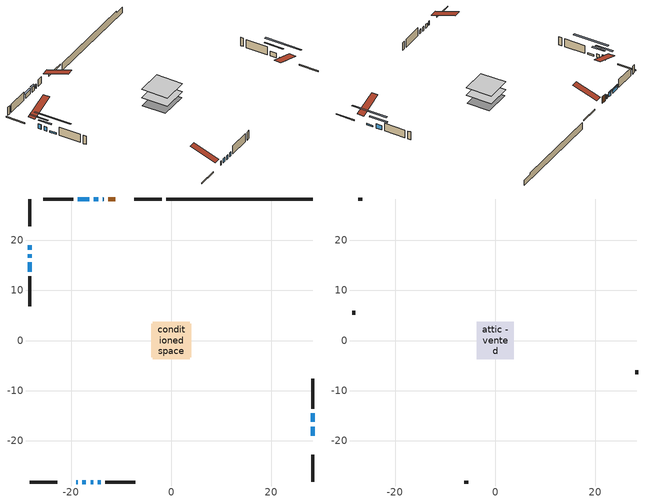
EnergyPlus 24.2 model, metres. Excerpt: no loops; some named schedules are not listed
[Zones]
conditioned space
 floor adiabatic (AdiabaticFloorConstruction): -3.7,-3.7 -3.7,3.7 3.7,3.7 3.7,-3.7 z0.67
 floor foundation (Slab1 construction): -3.96,-3.35 -3.96,3.35 3.96,3.35 3.96,-3.35 z-1.46
 wall outside (RimJoist1 construction): -1.91,28.28 -7.39,28.28 / -28.28,-28.28 -22.8,-28.28 / -28.28,28.28 -28.28,22.8 / 28.28,-28.28 28.28,-22.8 z0.67:0.97
 wall outside (AdiabaticWallConstruction 1): -11.15,28.28 -12.62,28.28 z0.67:2.7
 wall outside (AdiabaticWallConstruction): -13.54,28.28 -13.7,28.28 / -19.04,-28.28 -18.73,-28.28 / -16.42,28.28 -18.7,28.28 / -17.8,-28.28 -17.05,-28.28 / -16.12,-28.28 -15.63,-28.28 / -14.71,-28.28 -14.1,-28.28 z0.67:1.89; -28.28,19.04 -28.28,18.17 / 28.28,-16.28 28.28,-14.55 / -14.62,28.28 -15.49,28.28 z0.67:2.04; -28.28,17.25 -28.28,16.53 z0.67:1.84; 28.28,-19.04 28.28,-17.21 / -28.28,15.61 -28.28,13.78 z0.67:1.13
 wall outside (Wall1 construction): -19.63,28.28 -25.63,28.28 / -13.17,-28.28 -7.17,-28.28 / -28.28,12.85 -28.28,6.85 / 28.28,-13.63 28.28,-7.63 z0.67:3.11
 wall foundation (FoundationWall1 construction): -0.98,28.28,-1.46 -0.98,28.28,0.67 25.36,28.28,0.67 25.36,28.28,0.1 28.28,28.28,0.1 28.28,28.28,-1.46
 window (WindowConstruction 8): -13.54,28.28 -13.7,28.28 z0.67:1.89
 window (WindowConstruction 6): -28.28,19.04 -28.28,18.17 z0.67:2.04
 window (WindowConstruction 7): -28.28,17.25 -28.28,16.54 z0.67:1.84
 window (WindowConstruction 10): 28.28,-19.04 28.28,-17.21 z0.67:1.13
 window (WindowConstruction 11): -28.28,15.61 -28.28,13.78 z0.67:1.13
 window (WindowConstruction 9): -19.04,-28.28 -18.73,-28.28 z0.67:1.89
 window (WindowConstruction): 28.28,-16.28 28.28,-14.55 z0.67:2.04
 window (WindowConstruction 1): -14.62,28.28 -15.49,28.28 z0.67:2.04
 window (WindowConstruction 2): -16.42,28.28 -18.7,28.28 z0.67:1.89
 window (WindowConstruction 3): -17.8,-28.28 -17.05,-28.28 z0.67:1.89
 window (WindowConstruction 4): -16.12,-28.28 -15.64,-28.28 z0.67:1.89
 window (WindowConstruction 5): -14.71,-28.28 -14.1,-28.28 z0.67:1.89
 door (Door): -11.15,28.28 -12.61,28.28 z0.67:2.7
 ceiling adiabatic (AdiabaticFloorConstruction): 3.7,-3.7 3.7,3.7 -3.7,3.7 -3.7,-3.7 z0.67
attic - vented
 floor to conditioned space (Floor1 construction Reversed): -3.71,-3.71 -3.71,3.71 3.71,3.71 3.71,-3.71 z3.11
 wall outside (Wall2 construction): -26.56,28.28 -27.36,28.28 / -6.24,-28.28 -5.44,-28.28 / -28.28,5.92 -28.28,5.13 / 28.28,-6.7 28.28,-5.9 z0.67:3.11
 roof outside (Roof1 construction): -10.22,28.28,3.11 -10.22,21.06,5.51 -8.32,21.06,5.51 -8.32,28.28,3.11; -19.97,-28.28,3.11 -19.97,-21.06,5.51 -21.87,-21.06,5.51 -21.87,-28.28,3.11; -28.28,19.97,3.11 -21.06,19.97,5.51 -21.06,21.87,5.51 -28.28,21.87,3.11; 28.28,-19.97,3.11 21.06,-19.97,5.51 21.06,-21.87,5.51 28.28,-21.87,3.11
shading: -28.28,16.04 -28.28,21.17 -28.68,21.17 -28.68,16.04 z4.17; -28.28,15.02 -28.28,18.77 -28.68,18.77 -28.68,15.02 z3.36; 28.28,-12.94 28.28,-23.31 28.68,-23.31 28.68,-12.94 z5.4; -28.28,9.51 -28.28,19.88 -28.68,19.88 -28.68,9.51 z5.4; 28.28,-12.73 28.28,-18.11 28.68,-18.11 28.68,-12.73 z3.87; -15.69,28.28 -14.42,28.28 -14.42,28.7 -15.69,28.7 z2.24; -18.9,28.28 -16.21,28.28 -16.21,28.7 -18.9,28.7 z2.09
[Building]
Building 1: Terrain=Suburbs
[Site:Location]
London AP_ON: Latitude {deg}=43.03; Longitude {deg}=-81.15; Time Zone {hr}=-5; Elevation {m}=278; Keep Site Location Information=Yes
[Site:GroundTemperature:Shallow]
3.98693, 1.93205, 1.76749, 2.74264, 6.6573, 10.5537, 13.9317, 16.0716, 16.2534, 14.513, 11.2211, 7.44421
[Site:WaterMainsTemperature]
Calculation Method=Schedule; Temperature Schedule=mains temperature schedule
[Material] Roughness=Rough; Thermal Absorptance=0.9
Name | Thickness {m} | Conductivity {W/m-K} | Density {kg/m3} | Specific Heat {J/kg-K} | Solar Absorptance | Visible Absorptance
asphalt or fiberglass shingles | 0.00635 | 0.162714 | 1121.4 | 1465.45 | 0.4 | 0.4
ceiling stud and cavity | 0.1397 | 0.117536 | 65.682 | 1177.47 | 0.7 | 0.7
concrete 4.0 in. | 0.1016 | 1.803125 | 2242.8 | 837.4 | 0.7 | 0.7
concrete 8.0 in. | 0.2032 | 1.803125 | 2242.8 | 837.4 | 0.7 | 0.7
door material | 0.04445 | 0.188738 | 512.64 | 1214.23 | 0.7 | 0.7
exterior vertical ins | 0.0483764 | 0.029427 | 32.04 | 1214.23 | 0.7 | 0.7
floor covering | 0.0127 | 0.0433444 | 54.468 | 1339.84 | 0.6 | 0.6
floor rigid ins; wall rigid ins | 0.512978 | 0.029427 | 32.04 | 1214.23 | 0.7 | 0.7
floor stud and cavity | 0.1397 | 1.75129 | 37.0049 | 1207.88 | 0.7 | 0.7
furniture material conditioned space 1 | 0.1524 | 0.115458 | 640.8 | 1214.23 | 0.6 | 0.6
gypsum board | 0.0127 | 0.160291 | 801 | 837.4 | 0.6 | 0.6
gypsum board 1 | 0.0127 | 0.160291 | 801 | 837.4 | 0.7 | 0.7
osb sheathing 0.5 in. | 0.0127 | 0.115458 | 512.64 | 1214.23 | 0.7 | 0.7
osb sheathing 0.75 in. | 0.01905 | 0.115458 | 512.64 | 1214.23 | 0.7 | 0.7
osb sheathing 2.0 in. | 0.0508 | 0.115458 | 512.64 | 1214.23 | 0.7 | 0.7
rim joist stud and cavity | 0.0508 | 0.0377826 | 125.044 | 1163.47 | 0.6 | 0.6
wall stud and cavity | 0.1397 | 0.0980698 | 139.0536 | 1170.24 | 0.7 | 0.7
wall stud and cavity 1 | 0.0889 | 6.9971 | 50.32683 | 1063.81 | 0.6 | 0.6
wall stud and cavity 2 | 0.0889 | 0.380278 | 52.3479 | 1209.89 | 0.7 | 0.7
wall stud and cavity 3 | 0.0889 | 0.391764 | 83.0341 | 1211.67 | 0.7 | 0.7
wood siding | 0.0254 | 0.102417 | 544.68 | 1172.36 | 0.4 | 0.4
wood siding 1 | 0.00254 | 0.102417 | 544.68 | 1172.36 | 0.4 | 0.4
wood siding 2; wood siding 3; wood siding 4 | 0.0254 | 0.102417 | 544.68 | 1172.36 | 0.7 | 0.7
[WindowMaterial:SimpleGlazingSystem]
Name | U-Factor {W/m2-K} | Solar Heat Gain Coefficient
WindowMaterial | 5.65586 | 0.74
WindowMaterial 1 | 5.13348 | 0.62
WindowMaterial 2 | 5.87843 | 0.78
WindowMaterial 3 | 5.58658 | 0.72
WindowMaterial 4 | 5.38785 | 0.69
WindowMaterial 5 | 4.81665 | 0.56
WindowMaterial 6 | 4.93078 | 0.58
WindowMaterial 7 | 7.0816 | 0.65
WindowMaterial 8 | 6.83007 | 0.72
WindowMaterial 9 | 2.748152 | 0.58
[Construction]
AdiabaticFloorConstruction: floor stud and cavity, floor rigid ins, osb sheathing 0.75 in., floor covering
AdiabaticWallConstruction: wood siding 3, wall rigid ins, wall stud and cavity 2, gypsum board
AdiabaticWallConstruction 1: wood siding 4, wall rigid ins, wall stud and cavity 2, gypsum board
Door: door material
Floor1 construction Reversed: gypsum board, ceiling stud and cavity
FoundationWall1 construction: concrete 8.0 in., gypsum board 1
furniture construction conditioned space 1: furniture material conditioned space 1
PartitionWallConstruction: gypsum board, wall stud and cavity 3, gypsum board
RimJoist1 construction: wood siding 2, osb sheathing 2.0 in., rim joist stud and cavity
Roof1 construction: asphalt or fiberglass shingles
Slab1 construction: concrete 4.0 in.
Wall1 construction: wood siding, osb sheathing 0.5 in., wall stud and cavity, gypsum board
Wall2 construction: wood siding 1, wall stud and cavity 1
WindowConstruction: WindowMaterial
WindowConstruction 1; WindowConstruction 6: WindowMaterial 1
WindowConstruction 10; WindowConstruction 11: WindowMaterial 9
WindowConstruction 2: WindowMaterial 2
WindowConstruction 3: WindowMaterial 3
WindowConstruction 4: WindowMaterial 4
WindowConstruction 5: WindowMaterial 5
WindowConstruction 7: WindowMaterial 6
WindowConstruction 8: WindowMaterial 7
WindowConstruction 9: WindowMaterial 8
[Zone] Multiplier=1; Part of Total Floor Area=Yes
Name | Volume {m3}
attic - vented | 21.4626
conditioned space | 260.7
[Space]
Name | Zone | Volume {m3}
attic - vented 1 | attic - vented | 21.4626
conditioned space 1 | conditioned space | 260.7
[ZoneInfiltration:EffectiveLeakageArea]
infil attic - vented 1: Zone or Space=attic - vented 1; Schedule=Always On Discrete; Effective Air Leakage Area {cm2}=2397.38; Stack Coefficient=0.000336905; Wind Coefficient=1.24015e-05
[ZoneMixing]
whole house fan mix: Zone or Space=attic - vented; Schedule=Always On Continuous; Design Flow Rate Calculation Method=Flow/Zone; Design Flow Rate {m3/s}=0; Source Zone or Space=conditioned space
[SurfaceProperty:ExposedFoundationPerimeter]
Slab1: Exposed Perimeter Calculation Method=TotalExposedPerimeter; Total Exposed Perimeter {m}=29.262
[InternalMass] Zone or ZoneList=conditioned space; Space or SpaceList=conditioned space 1
Name | Construction | Surface Area {m2}
furniture mass conditioned space 1 | furniture construction conditioned space 1 | 43.216
partition wall mass | PartitionWallConstruction | 108.04
[Lights]
interior lighting: Zone or ZoneList or Space or SpaceList=conditioned space 1; Schedule=interior lighting schedule; Design Level Calculation Method=LightingLevel; Lighting Level {W}=343.2; Return Air Fraction=0; Fraction Radiant=0.6; Fraction Visible=0.2; Fraction Replaceable=1
[People]
occupants: Zone or ZoneList or Space or SpaceList=conditioned space 1; Number of People Schedule=occupants schedule; Number of People Calculation Method=People; Number of People=3; Fraction Radiant=0.314171; Sensible Heat Fraction=0.56303; Activity Level Schedule=occupants activity schedule; Carbon Dioxide Generation Rate {m3/s-W}=0; Enable ASHRAE 55 Comfort Warnings=No; Mean Radiant Temperature Calculation Type=EnclosureAveraged
[ElectricEquipment] Zone or ZoneList or Space or SpaceList=conditioned space 1; Design Level Calculation Method=EquipmentLevel
Name | Schedule | Design Level {W} | Fraction Latent | Fraction Radiant | Fraction Lost
clothes dryer | clothes dryer schedule | 140.772 | 0.015 | 0.081 | 0.85
clothes washer | clothes washer schedule | 32.1985 | 0.03 | 0.162 | 0.7
cooking range | cooking range schedule | 215.147 | 0.08 | 0.432 | 0.2
dishwasher | dishwasher schedule | 66.8632 | 0.3 | 0.18 | 0.4
fridge | fridge schedule | 72.9452 | 0 | 0.6 | 0
mech vent bath fan 0 | mech vent bath fan 0 schedule | 50.2 | 0 | 0 | 1
mech vent house fan | mech vent house fan schedule | 0 | 0 | 0 | 1
mech vent house fan cfis | mech vent house fan cfis schedule | 0 | 0 | 0 | 0
mech vent range fan 0 | mech vent range fan 0 schedule | 57 | 0 | 0 | 1
misc plug loads | misc plug loads schedule | 494.7 | 0.045 | 0.513 | 0.1
whole house fan | Always On Discrete | 0 | 0 | 0 | 1
[OtherEquipment] Zone or ZoneList or Space or SpaceList=conditioned space 1; Design Level Calculation Method=EquipmentLevel
Name | Fuel Type | Schedule | Design Level {W} | Fraction Latent | Fraction Radiant | Fraction Lost
clothes dryer 1 | Electricity | clothes dryer schedule | 0 | 0.015 | 0.081 | 0.85
cooking range 1 | Electricity | cooking range schedule | 0 | 0.08 | 0.432 | 0.2
general water use latent | None | general water use schedule | 62.594 | 1 | 0 | 0
general water use sensible | None | general water use schedule | -61.6891 | 0 | 0.6 | 0
mech vent house fan latent load | None | Always On Discrete | 0 | 1 | 0 | 0
mech vent house fan sensible load | None | Always On Discrete | 0 | 0 | 0 | 0
water heater energy adjustment1 | Electricity | Always On Discrete | 0.01 | 0 | 0 | 1
[ZoneInfiltration:DesignFlowRate] Zone or ZoneList or Space or SpaceList=conditioned space 1; Schedule=Always On Discrete; Design Flow Rate Calculation Method=Flow/Zone; Design Flow Rate {m3/s}=0
infil flow; natural vent flow; whole house fan flow
[AvailabilityManager:Scheduled]
furnace airloop Availability Manager: Schedule=Always On Discrete
[Foundation:Kiva]
Foundation Kiva 1: Initial Indoor Air Temperature {C}=18; Wall Height Above Grade {m}=0.670011; Wall Depth Below Slab {m}=0.2032; Custom Block Material Name 1=exterior vertical ins; Custom Block Depth 1 {m}=2.13; Custom Block X Position 1 {m}=0.2159; Custom Block Z Position 1 {m}=0
[Foundation:Kiva:Settings]
Soil Conductivity {W/m-K}=0.849921; Soil Density {kg/m3}=1842.3; Soil Specific Heat {J/kg-K}=418.7; Ground Solar Absorptivity=0.9; Ground Thermal Absorptivity=0.9; Ground Surface Roughness {m}=0.03; Far-Field Width {m}=40; Deep-Ground Boundary Condition=ZeroFlux; Deep-Ground Depth {m}=40; Minimum Cell Dimension {m}=0.2; Maximum Cell Growth Coefficient=3; Simulation Timestep=Timestep
[Exterior:Lights]
exterior lighting: Schedule=exterior lighting schedule; Design Level {W}=75.6
[EnergyManagementSystem:GlobalVariable]
furnace_airloop_Fan_RTF
infil_program_Qfan
infil_program_Qinf
natural_vent_program_Qnv
natural_vent_program_Qwhf
[EnergyManagementSystem:Sensor]
Name | Output:Variable or Output:Meter Index Key | Output:Variable or Output:Meter
airflow_gain | infil flow | Infiltration Sensible Heat Gain Energy
airflow_gain_1 | natural vent flow | Infiltration Sensible Heat Gain Energy
airflow_gain_2 | whole house fan flow | Infiltration Sensible Heat Gain Energy
airflow_loss | infil flow | Infiltration Sensible Heat Loss Energy
airflow_loss_1 | natural vent flow | Infiltration Sensible Heat Loss Energy
airflow_loss_2 | whole house fan flow | Infiltration Sensible Heat Loss Energy
clg_load_cond |  | Cooling:EnergyTransfer:Zone:CONDITIONED SPACE
clg_sp_s; clg_sp_s_1 | cooling setpoint | Schedule Value
clothes_dryer_exhaust_0_sch_s | clothes dryer exhaust 0 schedule | Schedule Value
cool_season | cooling season schedule | Schedule Value
htg_load_cond |  | Heating:EnergyTransfer:Zone:CONDITIONED SPACE
htg_sp_s; htg_sp_s_1 | heating setpoint | Schedule Value
ig_ee_conv | clothes dryer | Electric Equipment Convective Heating Energy
ig_ee_conv_2 | cooking range | Electric Equipment Convective Heating Energy
ig_ee_conv_4 | fridge | Electric Equipment Convective Heating Energy
ig_ee_conv_5 | misc plug loads | Electric Equipment Convective Heating Energy
ig_ee_conv_6 | whole house fan | Electric Equipment Convective Heating Energy
ig_ee_rad | clothes dryer | Electric Equipment Radiant Heating Energy
ig_ee_rad_2 | cooking range | Electric Equipment Radiant Heating Energy
ig_ee_rad_4 | fridge | Electric Equipment Radiant Heating Energy
ig_ee_rad_5 | misc plug loads | Electric Equipment Radiant Heating Energy
ig_ee_rad_6 | whole house fan | Electric Equipment Radiant Heating Energy
ig_lgt_conv | interior lighting | Lights Convective Heating Energy
ig_lgt_rad | interior lighting | Lights Radiant Heating Energy
ig_lgt_vis | interior lighting | Lights Visible Radiation Heating Energy
ig_oe_conv | clothes dryer 1 | Other Equipment Convective Heating Energy
ig_oe_conv_1 | cooking range 1 | Other Equipment Convective Heating Energy
ig_oe_conv_2 | general water use latent | Other Equipment Convective Heating Energy
ig_oe_conv_3 | general water use sensible | Other Equipment Convective Heating Energy
ig_oe_conv_4 | water heater energy adjustment1 | Other Equipment Convective Heating Energy
ig_oe_rad | clothes dryer 1 | Other Equipment Radiant Heating Energy
ig_oe_rad_1 | cooking range 1 | Other Equipment Radiant Heating Energy
ig_oe_rad_2 | general water use latent | Other Equipment Radiant Heating Energy
ig_oe_rad_3 | general water use sensible | Other Equipment Radiant Heating Energy
ig_oe_rad_4 | water heater energy adjustment1 | Other Equipment Radiant Heating Energy
ig_ppl_conv | occupants | People Convective Heating Energy
ig_ppl_rad | occupants | People Radiant Heating Energy
im_conv | furniture mass conditioned space 1 | Surface Inside Face Convection Heat Gain Energy
im_conv_1 | partition wall mass | Surface Inside Face Convection Heat Gain Energy
im_ig | furniture mass conditioned space 1 | Surface Inside Face Internal Gains Radiation Heat Gain Energy
im_ig_1 | partition wall mass | Surface Inside Face Internal Gains Radiation Heat Gain Energy
im_lgt | furniture mass conditioned space 1 | Surface Inside Face Lights Radiation Heat Gain Energy
im_lgt_1 | partition wall mass | Surface Inside Face Lights Radiation Heat Gain Energy
im_sol | furniture mass conditioned space 1 | Surface Inside Face Solar Radiation Heat Gain Energy
im_sol_1 | partition wall mass | Surface Inside Face Solar Radiation Heat Gain Energy
im_surf | furniture mass conditioned space 1 | Surface Inside Face Net Surface Thermal Radiation Heat Gain Energy
im_surf_1 | partition wall mass | Surface Inside Face Net Surface Thermal Radiation Heat Gain Energy
mech_vent_bath_fan_0_sch_s | mech vent bath fan 0 schedule | Schedule Value
mech_vent_range_fan_0_sch_s | mech vent range fan 0 schedule | Schedule Value
mv_conv | mech vent bath fan 0 | Electric Equipment Convective Heating Energy
mv_conv_1 | mech vent house fan | Electric Equipment Convective Heating Energy
mv_conv_2 | mech vent house fan cfis | Electric Equipment Convective Heating Energy
mv_conv_3 | mech vent range fan 0 | Electric Equipment Convective Heating Energy
mv_conv_4 | mech vent house fan latent load | Other Equipment Convective Heating Energy
mv_conv_5 | mech vent house fan sensible load | Other Equipment Convective Heating Energy
mv_rad | mech vent bath fan 0 | Electric Equipment Radiant Heating Energy
mv_rad_1 | mech vent house fan | Electric Equipment Radiant Heating Energy
mv_rad_2 | mech vent house fan cfis | Electric Equipment Radiant Heating Energy
mv_rad_3 | mech vent range fan 0 | Electric Equipment Radiant Heating Energy
mv_rad_4 | mech vent house fan latent load | Other Equipment Radiant Heating Energy
mv_rad_5 | mech vent house fan sensible load | Other Equipment Radiant Heating Energy
natural_vent_s | natural vent schedule | Schedule Value
out_pb_s |  | Site Outdoor Air Barometric Pressure
out_wt_s |  | Site Outdoor Air Humidity Ratio
site_vw_s |  | Site Wind Speed
ss_back_out | Window1 | Surface Window Shortwave from Zone Back Out Window Heat Transfer Rate
ss_back_out_1 | Window10 | Surface Window Shortwave from Zone Back Out Window Heat Transfer Rate
ss_back_out_10 | Window8 | Surface Window Shortwave from Zone Back Out Window Heat Transfer Rate
ss_back_out_11 | Window9 | Surface Window Shortwave from Zone Back Out Window Heat Transfer Rate
ss_back_out_2 | Window11 | Surface Window Shortwave from Zone Back Out Window Heat Transfer Rate
ss_back_out_3 | Window12 | Surface Window Shortwave from Zone Back Out Window Heat Transfer Rate
ss_back_out_4 | Window14 | Surface Window Shortwave from Zone Back Out Window Heat Transfer Rate
ss_back_out_5 | Window2 | Surface Window Shortwave from Zone Back Out Window Heat Transfer Rate
ss_back_out_6 | Window3 | Surface Window Shortwave from Zone Back Out Window Heat Transfer Rate
ss_back_out_7 | Window5 | Surface Window Shortwave from Zone Back Out Window Heat Transfer Rate
ss_back_out_8 | Window6 | Surface Window Shortwave from Zone Back Out Window Heat Transfer Rate
ss_back_out_9 | Window7 | Surface Window Shortwave from Zone Back Out Window Heat Transfer Rate
ss_conv | Door1 | Surface Inside Face Convection Heat Gain Energy
ss_conv_1 | Window1 | Surface Inside Face Convection Heat Gain Energy
ss_conv_10 | Window7 | Surface Inside Face Convection Heat Gain Energy
ss_conv_11 | Window8 | Surface Inside Face Convection Heat Gain Energy
ss_conv_12 | Window9 | Surface Inside Face Convection Heat Gain Energy
ss_conv_2 | Window10 | Surface Inside Face Convection Heat Gain Energy
ss_conv_3 | Window11 | Surface Inside Face Convection Heat Gain Energy
ss_conv_4 | Window12 | Surface Inside Face Convection Heat Gain Energy
ss_conv_5 | Window14 | Surface Inside Face Convection Heat Gain Energy
ss_conv_6 | Window2 | Surface Inside Face Convection Heat Gain Energy
ss_conv_7 | Window3 | Surface Inside Face Convection Heat Gain Energy
ss_conv_8 | Window5 | Surface Inside Face Convection Heat Gain Energy
ss_conv_9 | Window6 | Surface Inside Face Convection Heat Gain Energy
ss_ig | Door1 | Surface Inside Face Internal Gains Radiation Heat Gain Energy
ss_ig_1 | Window1 | Surface Inside Face Internal Gains Radiation Heat Gain Energy
ss_ig_10 | Window7 | Surface Inside Face Internal Gains Radiation Heat Gain Energy
ss_ig_11 | Window8 | Surface Inside Face Internal Gains Radiation Heat Gain Energy
ss_ig_12 | Window9 | Surface Inside Face Internal Gains Radiation Heat Gain Energy
ss_ig_2 | Window10 | Surface Inside Face Internal Gains Radiation Heat Gain Energy
ss_ig_3 | Window11 | Surface Inside Face Internal Gains Radiation Heat Gain Energy
ss_ig_4 | Window12 | Surface Inside Face Internal Gains Radiation Heat Gain Energy
ss_ig_5 | Window14 | Surface Inside Face Internal Gains Radiation Heat Gain Energy
ss_ig_6 | Window2 | Surface Inside Face Internal Gains Radiation Heat Gain Energy
ss_ig_7 | Window3 | Surface Inside Face Internal Gains Radiation Heat Gain Energy
ss_ig_8 | Window5 | Surface Inside Face Internal Gains Radiation Heat Gain Energy
ss_ig_9 | Window6 | Surface Inside Face Internal Gains Radiation Heat Gain Energy
ss_lgt | Door1 | Surface Inside Face Lights Radiation Heat Gain Energy
ss_sol | Door1 | Surface Inside Face Solar Radiation Heat Gain Energy
ss_surf | Door1 | Surface Inside Face Net Surface Thermal Radiation Heat Gain Energy
ss_surf_1 | Window1 | Surface Inside Face Net Surface Thermal Radiation Heat Gain Energy
ss_surf_10 | Window7 | Surface Inside Face Net Surface Thermal Radiation Heat Gain Energy
ss_surf_11 | Window8 | Surface Inside Face Net Surface Thermal Radiation Heat Gain Energy
ss_surf_12 | Window9 | Surface Inside Face Net Surface Thermal Radiation Heat Gain Energy
ss_surf_2 | Window10 | Surface Inside Face Net Surface Thermal Radiation Heat Gain Energy
ss_surf_3 | Window11 | Surface Inside Face Net Surface Thermal Radiation Heat Gain Energy
ss_surf_4 | Window12 | Surface Inside Face Net Surface Thermal Radiation Heat Gain Energy
ss_surf_5 | Window14 | Surface Inside Face Net Surface Thermal Radiation Heat Gain Energy
ss_surf_6 | Window2 | Surface Inside Face Net Surface Thermal Radiation Heat Gain Energy
ss_surf_7 | Window3 | Surface Inside Face Net Surface Thermal Radiation Heat Gain Energy
ss_surf_8 | Window5 | Surface Inside Face Net Surface Thermal Radiation Heat Gain Energy
ss_surf_9 | Window6 | Surface Inside Face Net Surface Thermal Radiation Heat Gain Energy
ss_trans_in | Window1 | Surface Window Transmitted Solar Radiation Rate
ss_trans_in_1 | Window10 | Surface Window Transmitted Solar Radiation Rate
ss_trans_in_10 | Window8 | Surface Window Transmitted Solar Radiation Rate
ss_trans_in_11 | Window9 | Surface Window Transmitted Solar Radiation Rate
ss_trans_in_2 | Window11 | Surface Window Transmitted Solar Radiation Rate
ss_trans_in_3 | Window12 | Surface Window Transmitted Solar Radiation Rate
ss_trans_in_4 | Window14 | Surface Window Transmitted Solar Radiation Rate
ss_trans_in_5 | Window2 | Surface Window Transmitted Solar Radiation Rate
ss_trans_in_6 | Window3 | Surface Window Transmitted Solar Radiation Rate
ss_trans_in_7 | Window5 | Surface Window Transmitted Solar Radiation Rate
ss_trans_in_8 | Window6 | Surface Window Transmitted Solar Radiation Rate
ss_trans_in_9 | Window7 | Surface Window Transmitted Solar Radiation Rate
ss_trans_out | Window1 | Surface Inside Face Initial Transmitted Diffuse Transmitted Out Window Solar Radiation Rate
ss_trans_out_1 | Window10 | Surface Inside Face Initial Transmitted Diffuse Transmitted Out Window Solar Radiation Rate
ss_trans_out_10 | Window8 | Surface Inside Face Initial Transmitted Diffuse Transmitted Out Window Solar Radiation Rate
ss_trans_out_11 | Window9 | Surface Inside Face Initial Transmitted Diffuse Transmitted Out Window Solar Radiation Rate
ss_trans_out_2 | Window11 | Surface Inside Face Initial Transmitted Diffuse Transmitted Out Window Solar Radiation Rate
ss_trans_out_3 | Window12 | Surface Inside Face Initial Transmitted Diffuse Transmitted Out Window Solar Radiation Rate
ss_trans_out_4 | Window14 | Surface Inside Face Initial Transmitted Diffuse Transmitted Out Window Solar Radiation Rate
ss_trans_out_5 | Window2 | Surface Inside Face Initial Transmitted Diffuse Transmitted Out Window Solar Radiation Rate
ss_trans_out_6 | Window3 | Surface Inside Face Initial Transmitted Diffuse Transmitted Out Window Solar Radiation Rate
ss_trans_out_7 | Window5 | Surface Inside Face Initial Transmitted Diffuse Transmitted Out Window Solar Radiation Rate
ss_trans_out_8 | Window6 | Surface Inside Face Initial Transmitted Diffuse Transmitted Out Window Solar Radiation Rate
ss_trans_out_9 | Window7 | Surface Inside Face Initial Transmitted Diffuse Transmitted Out Window Solar Radiation Rate
s_conv | Floor1 | Surface Inside Face Convection Heat Gain Energy
s_conv_1 | FoundationWall1 | Surface Inside Face Convection Heat Gain Energy
s_conv_10 | Wall1:180 | Surface Inside Face Convection Heat Gain Energy
s_conv_11 | Wall1:270 | Surface Inside Face Convection Heat Gain Energy
s_conv_12 | Wall1:90 | Surface Inside Face Convection Heat Gain Energy
s_conv_2 | inferred conditioned ceiling | Surface Inside Face Convection Heat Gain Energy
s_conv_3 | inferred conditioned floor | Surface Inside Face Convection Heat Gain Energy
s_conv_4 | RimJoist1:0 | Surface Inside Face Convection Heat Gain Energy
s_conv_5 | RimJoist1:180 | Surface Inside Face Convection Heat Gain Energy
s_conv_6 | RimJoist1:270 | Surface Inside Face Convection Heat Gain Energy
s_conv_7 | RimJoist1:90 | Surface Inside Face Convection Heat Gain Energy
s_conv_8 | Slab1 | Surface Inside Face Convection Heat Gain Energy
s_conv_9 | Wall1:0 | Surface Inside Face Convection Heat Gain Energy
s_ig | Floor1 | Surface Inside Face Internal Gains Radiation Heat Gain Energy
s_ig_1 | FoundationWall1 | Surface Inside Face Internal Gains Radiation Heat Gain Energy
s_ig_10 | Wall1:180 | Surface Inside Face Internal Gains Radiation Heat Gain Energy
s_ig_11 | Wall1:270 | Surface Inside Face Internal Gains Radiation Heat Gain Energy
s_ig_12 | Wall1:90 | Surface Inside Face Internal Gains Radiation Heat Gain Energy
s_ig_2 | inferred conditioned ceiling | Surface Inside Face Internal Gains Radiation Heat Gain Energy
s_ig_3 | inferred conditioned floor | Surface Inside Face Internal Gains Radiation Heat Gain Energy
s_ig_4 | RimJoist1:0 | Surface Inside Face Internal Gains Radiation Heat Gain Energy
s_ig_5 | RimJoist1:180 | Surface Inside Face Internal Gains Radiation Heat Gain Energy
s_ig_6 | RimJoist1:270 | Surface Inside Face Internal Gains Radiation Heat Gain Energy
s_ig_7 | RimJoist1:90 | Surface Inside Face Internal Gains Radiation Heat Gain Energy
s_ig_8 | Slab1 | Surface Inside Face Internal Gains Radiation Heat Gain Energy
